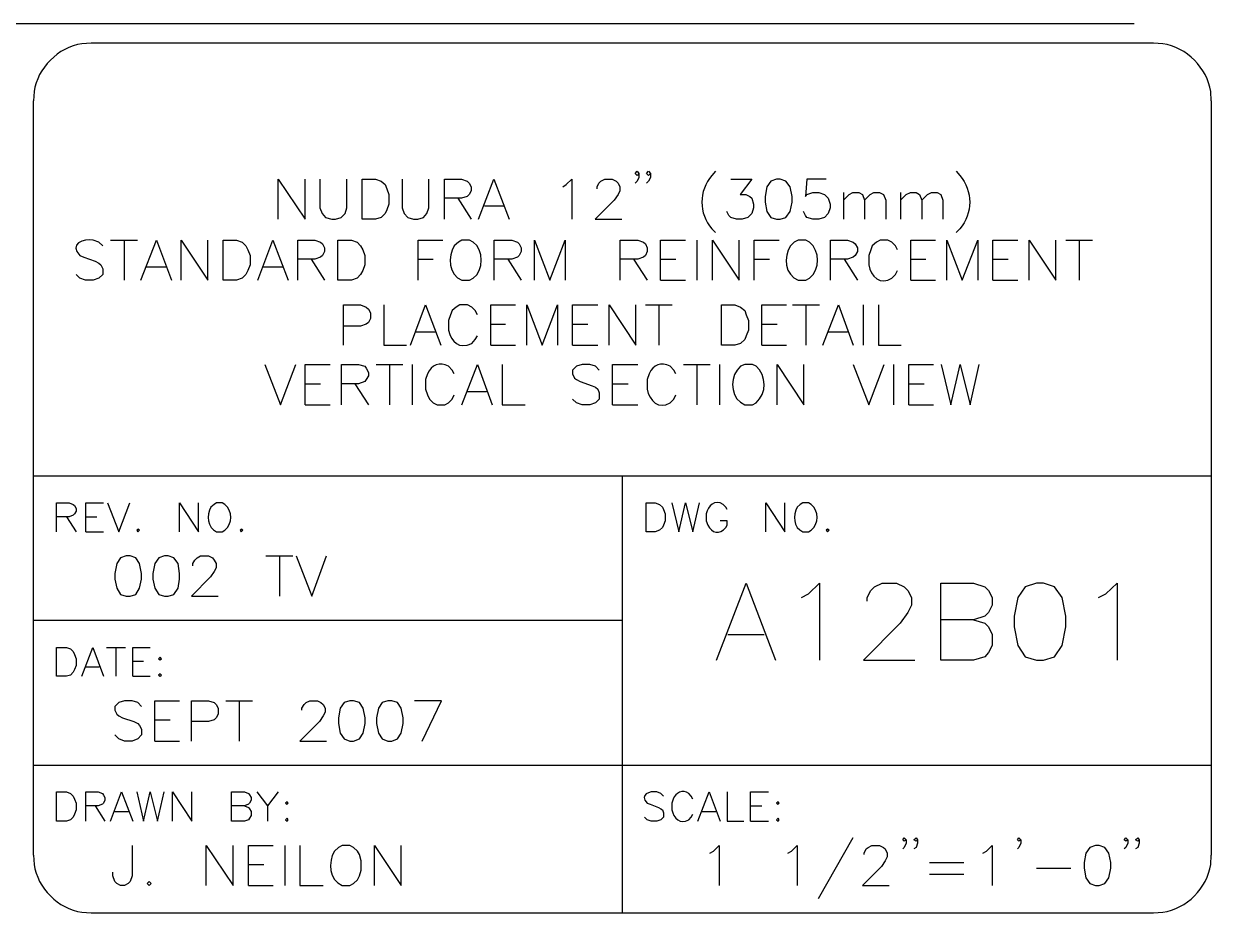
# Model space of a CAD drawing. Header units: millimetres. Extents: x 14 to 201, y 16 to 268.
# Drawn here: x 152.42 to 201.3, y 15.62 to 52.24 of the extents above; entities that cross this region are included whole.
import ezdxf

# ---------------------------------------------------------------- set-up
doc = ezdxf.new("R2010")
doc.units = ezdxf.units.MM
doc.layers.get('0').update_dxf_attribs({"linetype": 'CONTINUOUS'})

msp = doc.modelspace()

# ---------------------------------------------------------------- linework, layer by layer
at = {"color": 0}
for p, q in [((198.121, 52.2386), (17.0174, 52.2386)), ((155.195, 51.4354), (154.813, 51.4131)), ((155.195, 51.4558), (198.924, 51.4558)), ((199.306, 51.4131), (198.924, 51.4354)), ((152.845, 49.4453), (152.823, 49.0636)), ((201.296, 49.0636), (201.273, 49.4453)), ((152.823, 18.0123), (152.823, 49.0636)), ((201.296, 49.0636), (201.296, 18.0123)), ((177.588, 46.0802), (177.673, 46.1641)), ((177.673, 45.9948), (177.588, 46.0802)), ((177.673, 46.1641), (177.737, 46.0802)), ((177.737, 46.0802), (177.673, 45.9948)), ((177.737, 46.0802), (177.737, 45.9109)), ((178.054, 46.0802), (178.139, 46.1641)), ((178.139, 45.9948), (178.054, 46.0802)), ((178.139, 46.1641), (178.223, 46.0802)), ((178.223, 46.0802), (178.139, 45.9948)), ((178.223, 46.0802), (178.223, 45.9109)), ((180.891, 46.1641), (180.742, 45.9948)), ((190.796, 46.1641), (190.945, 45.9948)), ((162.899, 44.1964), (162.899, 45.8474)), ((162.899, 45.8474), (163.999, 44.1964)), ((163.999, 44.1964), (163.999, 45.8474)), ((164.614, 45.8474), (164.614, 44.6624)), ((165.713, 44.6624), (165.713, 45.8474)), ((166.348, 44.1964), (166.348, 45.8474)), ((166.348, 45.8474), (166.9, 45.8474)), ((166.9, 45.8474), (167.133, 45.762)), ((167.133, 45.762), (167.301, 45.6145)), ((167.301, 45.6145), (167.366, 45.4448)), ((167.999, 45.8474), (167.999, 44.6624)), ((169.1, 44.6624), (169.1, 45.8474)), ((169.736, 44.1964), (169.736, 45.8474)), ((169.736, 45.8474), (170.434, 45.8474)), ((170.434, 45.8474), (170.667, 45.762)), ((170.667, 45.762), (170.751, 45.6777)), ((170.751, 45.6777), (170.837, 45.5291)), ((170.837, 45.5291), (170.837, 45.3595)), ((171.133, 44.1964), (171.767, 45.8474)), ((171.767, 45.8474), (172.402, 44.1964)), ((174.604, 45.5291), (174.752, 45.6145)), ((174.752, 45.6145), (174.985, 45.8474)), ((174.985, 45.8474), (174.985, 44.1964)), ((176.022, 45.5291), (176.086, 45.6777)), ((176.022, 45.4448), (176.022, 45.5291)), ((176.086, 45.6777), (176.17, 45.762)), ((176.17, 45.762), (176.339, 45.8474)), ((176.339, 45.8474), (176.635, 45.8474)), ((176.635, 45.8474), (176.805, 45.762)), ((176.805, 45.762), (176.891, 45.6777)), ((176.891, 45.6777), (176.954, 45.5291)), ((176.954, 45.5291), (176.954, 45.3595)), ((177.673, 45.762), (177.588, 45.6777)), ((177.737, 45.9109), (177.673, 45.762)), ((178.139, 45.762), (178.054, 45.6777)), ((178.223, 45.9109), (178.139, 45.762)), ((181.525, 45.8474), (182.393, 45.8474)), ((182.393, 45.8474), (181.907, 45.212)), ((183.008, 45.5291), (182.943, 45.128)), ((183.176, 45.762), (183.008, 45.5291)), ((183.408, 45.8474), (183.176, 45.762)), ((183.557, 45.8474), (183.408, 45.8474)), ((183.79, 45.762), (183.557, 45.8474)), ((183.96, 45.5291), (183.79, 45.762)), ((184.044, 45.128), (183.96, 45.5291)), ((184.658, 45.8474), (184.595, 45.128)), ((185.441, 45.8474), (184.658, 45.8474)), ((167.366, 45.4448), (167.45, 45.212)), ((167.45, 45.212), (167.45, 44.8098)), ((170.434, 45.0631), (169.736, 45.0631)), ((170.285, 45.0631), (170.837, 44.1964)), ((170.667, 45.128), (170.434, 45.0631)), ((170.751, 45.212), (170.667, 45.128)), ((170.837, 45.3595), (170.751, 45.212)), ((176.721, 44.9792), (175.937, 44.1964)), ((176.891, 45.212), (176.721, 44.9792)), ((176.954, 45.3595), (176.891, 45.212)), ((181.907, 45.212), (182.14, 45.212)), ((182.14, 45.212), (182.309, 45.128)), ((182.309, 45.128), (182.393, 45.0631)), ((182.393, 45.0631), (182.456, 44.8098)), ((182.943, 45.128), (182.943, 44.8952)), ((184.044, 44.8952), (184.044, 45.128)), ((184.595, 45.128), (184.658, 45.212)), ((184.658, 45.212), (184.892, 45.296)), ((184.892, 45.296), (185.145, 45.296)), ((185.145, 45.296), (185.378, 45.212)), ((185.378, 45.212), (185.525, 45.0631)), ((185.525, 45.0631), (185.611, 44.8098)), ((186.16, 45.296), (186.16, 44.1964)), ((186.16, 44.9792), (186.393, 45.212)), ((186.393, 45.212), (186.542, 45.296)), ((186.542, 45.296), (186.796, 45.296)), ((186.796, 45.296), (186.945, 45.212)), ((186.945, 45.212), (187.029, 44.9792)), ((187.029, 44.9792), (187.262, 45.212)), ((187.029, 44.9792), (187.029, 44.1964)), ((187.262, 45.212), (187.409, 45.296)), ((187.409, 45.296), (187.642, 45.296)), ((187.642, 45.296), (187.811, 45.212)), ((187.811, 45.212), (187.897, 44.9792)), ((187.897, 44.9792), (187.897, 44.1964)), ((188.51, 45.296), (188.51, 44.1964)), ((188.51, 44.9792), (188.743, 45.212)), ((188.743, 45.212), (188.913, 45.296)), ((188.913, 45.296), (189.145, 45.296)), ((189.145, 45.296), (189.293, 45.212)), ((189.293, 45.212), (189.378, 44.9792)), ((189.378, 44.9792), (189.611, 45.212)), ((189.378, 44.9792), (189.378, 44.1964)), ((189.611, 45.212), (189.781, 45.296)), ((189.781, 45.296), (190.014, 45.296)), ((190.014, 45.296), (190.161, 45.212)), ((190.161, 45.212), (190.246, 44.9792)), ((190.246, 44.9792), (190.246, 44.1964)), ((164.614, 44.6624), (164.697, 44.4292)), ((165.65, 44.4292), (165.713, 44.6624)), ((167.366, 44.5766), (167.301, 44.4292)), ((167.45, 44.8098), (167.366, 44.5766)), ((167.999, 44.6624), (168.085, 44.4292)), ((169.017, 44.4292), (169.1, 44.6624)), ((171.387, 44.7463), (172.169, 44.7463)), ((181.441, 44.3438), (181.355, 44.5135)), ((182.456, 44.6624), (182.393, 44.4292)), ((182.456, 44.8098), (182.456, 44.6624)), ((182.943, 44.8952), (183.008, 44.5135)), ((183.008, 44.5135), (183.176, 44.2599)), ((183.79, 44.2599), (183.96, 44.5135)), ((183.96, 44.5135), (184.044, 44.8952)), ((184.595, 44.3438), (184.51, 44.5135)), ((185.611, 44.6624), (185.525, 44.4292)), ((185.611, 44.8098), (185.611, 44.6624)), ((164.697, 44.4292), (164.846, 44.2599)), ((164.846, 44.2599), (165.1, 44.1964)), ((165.1, 44.1964), (165.249, 44.1964)), ((165.249, 44.1964), (165.48, 44.2599)), ((165.48, 44.2599), (165.65, 44.4292)), ((166.9, 44.1964), (166.348, 44.1964)), ((167.133, 44.2599), (166.9, 44.1964)), ((167.301, 44.4292), (167.133, 44.2599)), ((168.085, 44.4292), (168.232, 44.2599)), ((168.232, 44.2599), (168.465, 44.1964)), ((168.465, 44.1964), (168.635, 44.1964)), ((168.635, 44.1964), (168.868, 44.2599)), ((168.868, 44.2599), (169.017, 44.4292)), ((175.937, 44.1964), (177.038, 44.1964)), ((181.525, 44.2599), (181.441, 44.3438)), ((181.758, 44.1964), (181.525, 44.2599)), ((181.991, 44.1964), (181.758, 44.1964)), ((182.223, 44.2599), (181.991, 44.1964)), ((182.393, 44.4292), (182.223, 44.2599)), ((183.176, 44.2599), (183.408, 44.1964)), ((183.408, 44.1964), (183.557, 44.1964)), ((183.557, 44.1964), (183.79, 44.2599)), ((184.658, 44.2599), (184.595, 44.3438)), ((184.892, 44.1964), (184.658, 44.2599)), ((185.145, 44.1964), (184.892, 44.1964)), ((185.378, 44.2599), (185.145, 44.1964)), ((185.525, 44.4292), (185.378, 44.2599)), ((180.742, 43.7942), (180.891, 43.6453)), ((190.945, 43.7942), (190.796, 43.6453)), ((155.512, 43.2428), (155.279, 43.3282)), ((155.681, 43.0953), (155.512, 43.2428)), ((155.998, 43.3282), (157.099, 43.3282)), ((156.549, 43.3282), (156.549, 41.6775)), ((157.246, 41.6775), (157.882, 43.3282)), ((157.882, 43.3282), (158.496, 41.6775)), ((158.899, 41.6775), (158.899, 43.3282)), ((158.899, 43.3282), (159.998, 41.6775)), ((159.998, 41.6775), (159.998, 43.3282)), ((160.634, 41.6775), (160.634, 43.3282)), ((160.634, 43.3282), (161.183, 43.3282)), ((161.183, 43.3282), (161.417, 43.2428)), ((161.417, 43.2428), (161.565, 43.0953)), ((161.565, 43.0953), (161.649, 42.926)), ((162.052, 41.6775), (162.667, 43.3282)), ((162.667, 43.3282), (163.3, 41.6775)), ((163.703, 41.6775), (163.703, 43.3282)), ((163.703, 43.3282), (164.401, 43.3282)), ((164.401, 43.3282), (164.634, 43.2428)), ((164.634, 43.2428), (164.72, 43.1793)), ((164.72, 43.1793), (164.804, 43.01)), ((164.804, 43.01), (164.804, 42.8625)), ((165.354, 41.6775), (165.354, 43.3282)), ((165.354, 43.3282), (165.905, 43.3282)), ((165.905, 43.3282), (166.138, 43.2428)), ((166.138, 43.2428), (166.285, 43.0953)), ((166.285, 43.0953), (166.371, 42.926)), ((168.655, 41.6775), (168.655, 43.3282)), ((168.655, 43.3282), (169.672, 43.3282)), ((170.308, 43.2428), (170.138, 43.0953)), ((170.455, 43.3282), (170.308, 43.2428)), ((170.772, 43.3282), (170.455, 43.3282)), ((170.921, 43.2428), (170.772, 43.3282)), ((171.789, 41.6775), (171.789, 43.3282)), ((171.789, 43.3282), (172.508, 43.3282)), ((172.508, 43.3282), (172.741, 43.2428)), ((172.741, 43.2428), (172.805, 43.1793)), ((172.805, 43.1793), (172.889, 43.01)), ((172.889, 43.01), (172.889, 42.8625)), ((173.44, 41.6775), (173.44, 43.3282)), ((173.44, 43.3282), (174.075, 41.6775)), ((174.075, 41.6775), (174.709, 43.3282)), ((174.709, 43.3282), (174.709, 41.6775)), ((176.975, 41.6775), (176.975, 43.3282)), ((176.975, 43.3282), (177.694, 43.3282)), ((177.694, 43.3282), (177.927, 43.2428)), ((177.927, 43.2428), (178.012, 43.1793)), ((178.012, 43.1793), (178.076, 43.01)), ((178.076, 43.01), (178.076, 42.8625)), ((178.625, 41.6775), (178.625, 43.3282)), ((178.625, 43.3282), (179.663, 43.3282)), ((180.129, 43.3282), (180.129, 41.6775)), ((180.763, 41.6775), (180.763, 43.3282)), ((180.763, 43.3282), (181.864, 41.6775)), ((181.864, 41.6775), (181.864, 43.3282)), ((182.479, 41.6775), (182.479, 43.3282)), ((182.479, 43.3282), (183.515, 43.3282)), ((184.129, 43.2428), (183.981, 43.0953)), ((184.299, 43.3282), (184.129, 43.2428)), ((184.616, 43.3282), (184.299, 43.3282)), ((184.763, 43.2428), (184.616, 43.3282)), ((185.631, 41.6775), (185.631, 43.3282)), ((185.631, 43.3282), (186.33, 43.3282)), ((186.33, 43.3282), (186.563, 43.2428)), ((186.563, 43.2428), (186.647, 43.1793)), ((186.647, 43.1793), (186.732, 43.01)), ((186.732, 43.01), (186.732, 42.8625)), ((187.346, 43.0953), (187.282, 42.926)), ((187.515, 43.2428), (187.346, 43.0953)), ((187.664, 43.3282), (187.515, 43.2428)), ((187.981, 43.3282), (187.664, 43.3282)), ((188.151, 43.2428), (187.981, 43.3282)), ((188.299, 43.0953), (188.151, 43.2428)), ((188.383, 42.926), (188.299, 43.0953)), ((188.933, 41.6775), (188.933, 43.3282)), ((188.933, 43.3282), (189.95, 43.3282)), ((190.416, 41.6775), (190.416, 43.3282)), ((190.416, 43.3282), (191.05, 41.6775)), ((191.05, 41.6775), (191.685, 43.3282)), ((191.685, 43.3282), (191.685, 41.6775)), ((192.3, 41.6775), (192.3, 43.3282)), ((192.3, 43.3282), (193.336, 43.3282)), ((193.802, 41.6775), (193.802, 43.3282)), ((193.802, 43.3282), (194.903, 41.6775)), ((194.903, 41.6775), (194.903, 43.3282)), ((195.305, 43.3282), (196.405, 43.3282)), ((195.855, 43.3282), (195.855, 41.6775)), ((154.729, 42.6932), (154.898, 42.6297)), ((154.898, 42.6297), (155.363, 42.46)), ((161.649, 42.926), (161.735, 42.6932)), ((161.735, 42.6932), (161.735, 42.3125)), ((164.401, 42.5457), (163.703, 42.5457)), ((164.254, 42.5457), (164.804, 41.6775)), ((164.634, 42.6297), (164.401, 42.5457)), ((164.72, 42.6932), (164.634, 42.6297)), ((164.804, 42.8625), (164.72, 42.6932)), ((166.371, 42.926), (166.455, 42.6932)), ((166.455, 42.6932), (166.455, 42.3125)), ((168.655, 42.5457), (169.27, 42.5457)), ((172.508, 42.5457), (171.789, 42.5457)), ((172.339, 42.5457), (172.889, 41.6775)), ((172.741, 42.6297), (172.508, 42.5457)), ((172.805, 42.6932), (172.741, 42.6297)), ((172.889, 42.8625), (172.805, 42.6932)), ((177.694, 42.5457), (176.975, 42.5457)), ((177.524, 42.5457), (178.076, 41.6775)), ((177.927, 42.6297), (177.694, 42.5457)), ((178.012, 42.6932), (177.927, 42.6297)), ((178.076, 42.8625), (178.012, 42.6932)), ((178.625, 42.5457), (179.261, 42.5457)), ((182.479, 42.5457), (183.112, 42.5457)), ((186.33, 42.5457), (185.631, 42.5457)), ((186.183, 42.5457), (186.732, 41.6775)), ((186.563, 42.6297), (186.33, 42.5457)), ((186.647, 42.6932), (186.563, 42.6297)), ((186.732, 42.8625), (186.647, 42.6932)), ((187.282, 42.926), (187.198, 42.6932)), ((187.198, 42.6932), (187.198, 42.3125)), ((188.933, 42.5457), (189.548, 42.5457)), ((192.3, 42.5457), (192.933, 42.5457)), ((155.363, 42.46), (155.512, 42.376)), ((155.512, 42.376), (155.596, 42.3125)), ((155.596, 42.3125), (155.681, 42.1432)), ((155.681, 42.1432), (155.681, 41.9104)), ((157.479, 42.2271), (158.264, 42.2271)), ((161.649, 42.0797), (161.565, 41.9104)), ((161.735, 42.3125), (161.649, 42.0797)), ((162.285, 42.2271), (163.067, 42.2271)), ((166.371, 42.0797), (166.285, 41.9104)), ((166.455, 42.3125), (166.371, 42.0797)), ((188.299, 41.9104), (188.383, 42.0797)), ((154.729, 41.7615), (154.58, 41.9104)), ((154.962, 41.6775), (154.729, 41.7615)), ((155.279, 41.6775), (154.962, 41.6775)), ((155.512, 41.7615), (155.279, 41.6775)), ((155.681, 41.9104), (155.512, 41.7615)), ((161.183, 41.6775), (160.634, 41.6775)), ((161.417, 41.7615), (161.183, 41.6775)), ((161.565, 41.9104), (161.417, 41.7615)), ((165.905, 41.6775), (165.354, 41.6775)), ((166.138, 41.7615), (165.905, 41.6775)), ((166.285, 41.9104), (166.138, 41.7615)), ((170.455, 41.6775), (170.772, 41.6775)), ((170.772, 41.6775), (170.921, 41.7615)), ((178.625, 41.6775), (179.663, 41.6775)), ((184.299, 41.6775), (184.616, 41.6775)), ((184.616, 41.6775), (184.763, 41.7615)), ((188.151, 41.7615), (188.299, 41.9104)), ((188.933, 41.6775), (189.95, 41.6775)), ((192.3, 41.6775), (193.336, 41.6775)), ((165.586, 39.0095), (165.586, 40.6619)), ((165.586, 40.6619), (166.285, 40.6619)), ((166.285, 40.6619), (166.518, 40.5765)), ((166.518, 40.5765), (166.604, 40.4922)), ((167.237, 40.6619), (167.237, 39.0095)), ((168.338, 39.0095), (168.953, 40.6619)), ((168.953, 40.6619), (169.587, 39.0095)), ((170.222, 40.5765), (170.053, 40.429)), ((170.371, 40.6619), (170.222, 40.5765)), ((170.688, 40.6619), (170.371, 40.6619)), ((170.857, 40.5765), (170.688, 40.6619)), ((171.005, 40.429), (170.857, 40.5765)), ((171.64, 39.0095), (171.64, 40.6619)), ((171.64, 40.6619), (172.657, 40.6619)), ((173.121, 39.0095), (173.121, 40.6619)), ((173.121, 40.6619), (173.757, 39.0095)), ((173.757, 39.0095), (174.392, 40.6619)), ((174.392, 40.6619), (174.392, 39.0095)), ((175.007, 39.0095), (175.007, 40.6619)), ((175.007, 40.6619), (176.043, 40.6619)), ((176.509, 39.0095), (176.509, 40.6619)), ((176.509, 40.6619), (177.61, 39.0095)), ((177.61, 39.0095), (177.61, 40.6619)), ((178.012, 40.6619), (179.112, 40.6619)), ((178.562, 40.6619), (178.562, 39.0095)), ((181.144, 39.0095), (181.144, 40.6619)), ((181.144, 40.6619), (181.694, 40.6619)), ((181.694, 40.6619), (181.927, 40.5765)), ((181.927, 40.5765), (182.097, 40.429)), ((182.795, 39.0095), (182.795, 40.6619)), ((182.795, 40.6619), (183.811, 40.6619)), ((184.066, 40.6619), (185.166, 40.6619)), ((184.616, 40.6619), (184.616, 39.0095)), ((185.315, 39.0095), (185.95, 40.6619)), ((185.95, 40.6619), (186.563, 39.0095)), ((186.965, 40.6619), (186.965, 39.0095)), ((187.601, 40.6619), (187.601, 39.0095)), ((166.604, 40.4922), (166.688, 40.3433)), ((166.688, 40.1105), (166.604, 39.9411)), ((166.688, 40.3433), (166.688, 40.1105)), ((169.989, 40.2594), (169.905, 40.0265)), ((170.053, 40.429), (169.989, 40.2594)), ((171.09, 40.2594), (171.005, 40.429)), ((182.097, 40.429), (182.16, 40.2594)), ((182.16, 40.2594), (182.246, 40.0265)), ((166.285, 39.7937), (165.586, 39.7937)), ((166.518, 39.8776), (166.285, 39.7937)), ((166.604, 39.9411), (166.518, 39.8776)), ((169.905, 40.0265), (169.905, 39.624)), ((171.64, 39.8776), (172.255, 39.8776)), ((175.007, 39.8776), (175.641, 39.8776)), ((182.246, 39.624), (182.16, 39.3912)), ((182.246, 40.0265), (182.246, 39.624)), ((182.795, 39.8776), (183.431, 39.8776)), ((168.571, 39.5609), (169.354, 39.5609)), ((170.857, 39.0744), (171.005, 39.2423)), ((171.005, 39.2423), (171.09, 39.3912)), ((182.097, 39.2423), (181.927, 39.0744)), ((182.16, 39.3912), (182.097, 39.2423)), ((185.547, 39.5609), (186.33, 39.5609)), ((167.237, 39.0095), (168.169, 39.0095)), ((171.64, 39.0095), (172.657, 39.0095)), ((175.007, 39.0095), (176.043, 39.0095)), ((181.694, 39.0095), (181.144, 39.0095)), ((181.927, 39.0744), (181.694, 39.0095)), ((182.795, 39.0095), (183.811, 39.0095)), ((187.601, 39.0095), (188.532, 39.0095)), ((162.348, 38.2062), (162.983, 36.5552)), ((162.983, 36.5552), (163.619, 38.2062)), ((163.999, 36.5552), (163.999, 38.2062)), ((163.999, 38.2062), (165.037, 38.2062)), ((165.503, 36.5552), (165.503, 38.2062)), ((165.503, 38.2062), (166.201, 38.2062)), ((166.201, 38.2062), (166.455, 38.1427)), ((166.455, 38.1427), (166.518, 38.0573)), ((166.92, 38.2062), (168.021, 38.2062)), ((167.47, 38.2062), (167.47, 36.5552)), ((168.402, 38.2062), (168.402, 36.5552)), ((170.053, 37.9734), (169.905, 38.1427)), ((170.455, 36.5552), (171.09, 38.2062)), ((171.09, 38.2062), (171.704, 36.5552)), ((172.106, 38.2062), (172.106, 36.5552)), ((175.175, 38.1427), (175.005, 37.9734)), ((175.408, 38.2062), (175.175, 38.1427)), ((175.726, 38.2062), (175.408, 38.2062)), ((175.959, 38.1427), (175.726, 38.2062)), ((176.106, 37.9734), (175.959, 38.1427)), ((176.658, 36.5552), (176.658, 38.2062)), ((176.658, 38.2062), (177.694, 38.2062)), ((179.175, 37.9734), (179.028, 38.1427)), ((179.578, 38.2062), (180.679, 38.2062)), ((180.129, 38.2062), (180.129, 36.5552)), ((181.059, 38.2062), (181.059, 36.5552)), ((181.927, 38.1427), (181.78, 37.9734)), ((182.097, 38.2062), (181.927, 38.1427)), ((182.414, 38.2062), (182.097, 38.2062)), ((182.563, 38.1427), (182.414, 38.2062)), ((183.431, 36.5552), (183.431, 38.2062)), ((183.431, 38.2062), (184.53, 36.5552)), ((184.53, 36.5552), (184.53, 38.2062)), ((186.563, 38.2062), (187.198, 36.5552)), ((187.198, 36.5552), (187.833, 38.2062)), ((188.214, 38.2062), (188.214, 36.5552)), ((188.849, 36.5552), (188.849, 38.2062)), ((188.849, 38.2062), (189.865, 38.2062)), ((190.183, 38.2062), (190.584, 36.5552)), ((190.584, 36.5552), (190.966, 38.2062)), ((190.966, 38.2062), (191.368, 36.5552)), ((191.368, 36.5552), (191.748, 38.2062)), ((166.518, 38.0573), (166.604, 37.8876)), ((166.604, 37.7402), (166.518, 37.5916)), ((166.604, 37.8876), (166.604, 37.7402)), ((169.037, 37.8245), (168.953, 37.5916)), ((170.138, 37.8245), (170.053, 37.9734)), ((175.005, 37.9734), (175.005, 37.8245)), ((175.005, 37.8245), (175.091, 37.6548)), ((175.091, 37.6548), (175.175, 37.5916)), ((178.16, 37.8245), (178.076, 37.5916)), ((179.261, 37.8245), (179.175, 37.9734)), ((163.999, 37.422), (164.634, 37.422)), ((166.201, 37.422), (165.503, 37.422)), ((166.052, 37.422), (166.604, 36.5552)), ((166.455, 37.5073), (166.201, 37.422)), ((166.518, 37.5916), (166.455, 37.5073)), ((168.953, 37.5916), (168.953, 37.1891)), ((168.953, 37.1891), (169.037, 36.9577)), ((175.175, 37.5916), (175.324, 37.5073)), ((175.324, 37.5073), (175.81, 37.338)), ((175.81, 37.338), (175.959, 37.2745)), ((175.959, 37.2745), (176.043, 37.1905)), ((176.043, 37.1905), (176.106, 37.0417)), ((176.658, 37.422), (177.292, 37.422)), ((178.076, 37.5916), (178.076, 37.1891)), ((188.849, 37.422), (189.484, 37.422)), ((169.037, 36.9577), (169.121, 36.788)), ((169.121, 36.788), (169.27, 36.6391)), ((169.905, 36.6391), (170.053, 36.788)), ((170.053, 36.788), (170.138, 36.9577)), ((170.688, 37.1052), (171.471, 37.1052)), ((175.175, 36.6391), (175.005, 36.788)), ((176.106, 36.788), (175.959, 36.6391)), ((176.106, 37.0417), (176.106, 36.788)), ((179.028, 36.6391), (179.175, 36.788)), ((179.175, 36.788), (179.261, 36.9577)), ((163.999, 36.5552), (165.037, 36.5552)), ((169.27, 36.6391), (169.44, 36.5552)), ((169.44, 36.5552), (169.756, 36.5552)), ((169.756, 36.5552), (169.905, 36.6391)), ((172.106, 36.5552), (173.058, 36.5552)), ((175.408, 36.5552), (175.175, 36.6391)), ((175.726, 36.5552), (175.408, 36.5552)), ((175.959, 36.6391), (175.726, 36.5552)), ((176.658, 36.5552), (177.694, 36.5552)), ((182.097, 36.5552), (182.414, 36.5552)), ((182.414, 36.5552), (182.563, 36.6391)), ((188.849, 36.5552), (189.865, 36.5552)), ((152.823, 33.6338), (201.296, 33.6338)), ((177.058, 21.7165), (177.058, 33.6338)), ((153.775, 31.3269), (153.775, 32.5121)), ((153.775, 32.5121), (154.284, 32.5121)), ((154.284, 32.5121), (154.453, 32.4487)), ((154.453, 32.4487), (154.517, 32.406)), ((154.517, 32.406), (154.58, 32.2792)), ((154.58, 32.2792), (154.58, 32.1731)), ((154.982, 31.3269), (154.982, 32.5121)), ((154.982, 32.5121), (155.702, 32.5121)), ((155.871, 32.5121), (156.337, 31.3269)), ((156.337, 31.3269), (156.782, 32.5121)), ((158.834, 31.3269), (158.834, 32.5121)), ((158.834, 32.5121), (159.618, 31.3269)), ((159.618, 31.3269), (159.618, 32.5121)), ((160.254, 32.4487), (160.125, 32.3426)), ((160.358, 32.5121), (160.254, 32.4487)), ((160.591, 32.5121), (160.358, 32.5121)), ((160.697, 32.4487), (160.591, 32.5121)), ((178.033, 31.3269), (178.033, 32.5121)), ((178.033, 32.5121), (178.413, 32.5121)), ((178.413, 32.5121), (178.583, 32.4487)), ((178.583, 32.4487), (178.709, 32.3426)), ((178.709, 32.3426), (178.752, 32.2364)), ((179.091, 32.5121), (179.388, 31.3269)), ((179.388, 31.3269), (179.663, 32.5121)), ((179.663, 32.5121), (179.959, 31.3269)), ((179.959, 31.3269), (180.233, 32.5121)), ((181.314, 32.3426), (181.208, 32.4487)), ((181.378, 32.2364), (181.314, 32.3426)), ((182.965, 31.3269), (182.965, 32.5121)), ((182.965, 32.5121), (183.747, 31.3269)), ((183.747, 31.3269), (183.747, 32.5121)), ((184.383, 32.4487), (184.256, 32.3426)), ((184.489, 32.5121), (184.383, 32.4487)), ((184.722, 32.5121), (184.489, 32.5121)), ((184.828, 32.4487), (184.722, 32.5121)), ((154.284, 31.9402), (153.775, 31.9402)), ((154.178, 31.9402), (154.58, 31.3269)), ((154.453, 32.0036), (154.284, 31.9402)), ((154.517, 32.0669), (154.453, 32.0036)), ((154.58, 32.1731), (154.517, 32.0669)), ((154.982, 31.9402), (155.426, 31.9402)), ((178.752, 32.2364), (178.816, 32.0669)), ((178.816, 31.7707), (178.752, 31.6012)), ((178.816, 32.0669), (178.816, 31.7707)), ((180.509, 32.0669), (180.509, 31.7707)), ((180.509, 31.7707), (180.572, 31.6012)), ((181.378, 31.7707), (181.081, 31.7707)), ((181.378, 31.6012), (181.378, 31.7707)), ((154.982, 31.3269), (155.702, 31.3269)), ((157.12, 31.4331), (157.079, 31.3903)), ((157.079, 31.3903), (157.12, 31.3269)), ((157.183, 31.3903), (157.12, 31.4331)), ((157.12, 31.3269), (157.183, 31.3903)), ((160.358, 31.3269), (160.591, 31.3269)), ((160.591, 31.3269), (160.697, 31.3903)), ((161.375, 31.4331), (161.332, 31.3903)), ((161.332, 31.3903), (161.375, 31.3269)), ((161.439, 31.3903), (161.375, 31.4331)), ((161.375, 31.3269), (161.439, 31.3903)), ((178.413, 31.3269), (178.033, 31.3269)), ((178.583, 31.3903), (178.413, 31.3269)), ((178.709, 31.4965), (178.583, 31.3903)), ((178.752, 31.6012), (178.709, 31.4965)), ((181.314, 31.4965), (181.378, 31.6012)), ((184.489, 31.3269), (184.722, 31.3269)), ((184.722, 31.3269), (184.828, 31.3903)), ((185.505, 31.4331), (185.441, 31.3903)), ((185.441, 31.3903), (185.505, 31.3269)), ((185.568, 31.3903), (185.505, 31.4331)), ((185.505, 31.3269), (185.568, 31.3903)), ((156.633, 30.332), (156.4, 30.2466)), ((156.803, 30.332), (156.633, 30.332)), ((157.036, 30.2466), (156.803, 30.332)), ((158.221, 30.332), (157.988, 30.2466)), ((158.37, 30.332), (158.221, 30.332)), ((158.603, 30.2466), (158.37, 30.332)), ((159.555, 30.2466), (159.702, 30.332)), ((159.702, 30.332), (160.021, 30.332)), ((160.021, 30.332), (160.19, 30.2466)), ((162.391, 30.332), (163.492, 30.332)), ((162.941, 30.332), (162.941, 28.6811)), ((163.639, 30.332), (164.275, 28.6811)), ((164.275, 28.6811), (164.888, 30.332)), ((156.253, 30.0137), (156.168, 29.6127)), ((156.4, 30.2466), (156.253, 30.0137)), ((157.183, 30.0137), (157.036, 30.2466)), ((157.269, 29.6127), (157.183, 30.0137)), ((157.818, 30.0137), (157.734, 29.6127)), ((157.988, 30.2466), (157.818, 30.0137)), ((158.771, 30.0137), (158.603, 30.2466)), ((158.834, 29.6127), (158.771, 30.0137)), ((159.385, 30.0137), (159.469, 30.1625)), ((159.385, 29.9296), (159.385, 30.0137)), ((159.469, 30.1625), (159.555, 30.2466)), ((160.19, 30.2466), (160.254, 30.1625)), ((160.254, 30.1625), (160.338, 30.0137)), ((160.338, 29.8456), (160.254, 29.6967)), ((160.338, 30.0137), (160.338, 29.8456)), ((156.168, 29.6127), (156.168, 29.3798)), ((156.168, 29.3798), (156.253, 28.9981)), ((157.183, 28.9981), (157.269, 29.3798)), ((157.269, 29.3798), (157.269, 29.6127)), ((157.734, 29.6127), (157.734, 29.3798)), ((157.734, 29.3798), (157.818, 28.9981)), ((158.771, 28.9981), (158.834, 29.3798)), ((158.834, 29.3798), (158.834, 29.6127)), ((160.105, 29.4638), (159.322, 28.6811)), ((160.254, 29.6967), (160.105, 29.4638)), ((156.253, 28.9981), (156.4, 28.7445)), ((157.036, 28.7445), (157.183, 28.9981)), ((157.818, 28.9981), (157.988, 28.7445)), ((158.603, 28.7445), (158.771, 28.9981)), ((180.932, 26.0353), (182.16, 29.2103)), ((182.16, 29.2103), (183.367, 26.0353)), ((184.722, 28.7652), (185.166, 29.2103)), ((185.166, 29.2103), (185.166, 26.0353)), ((187.135, 28.6177), (187.282, 28.914)), ((187.282, 28.914), (187.431, 29.0614)), ((187.431, 29.0614), (187.748, 29.2103)), ((187.748, 29.2103), (188.341, 29.2103)), ((188.341, 29.2103), (188.659, 29.0614)), ((188.659, 29.0614), (188.806, 28.914)), ((188.806, 28.914), (188.955, 28.6177)), ((190.161, 26.0353), (190.161, 29.2103)), ((190.161, 29.2103), (191.516, 29.2103)), ((191.516, 29.2103), (191.981, 29.0614)), ((191.981, 29.0614), (192.13, 28.914)), ((192.13, 28.914), (192.278, 28.6177)), ((193.632, 29.0614), (193.336, 28.6177)), ((194.098, 29.2103), (193.632, 29.0614)), ((194.394, 29.2103), (194.098, 29.2103)), ((194.84, 29.0614), (194.394, 29.2103)), ((195.156, 28.6177), (194.84, 29.0614)), ((196.956, 28.7652), (197.422, 29.2103)), ((197.422, 29.2103), (197.422, 26.0353)), ((156.4, 28.7445), (156.633, 28.6811)), ((156.633, 28.6811), (156.803, 28.6811)), ((156.803, 28.6811), (157.036, 28.7445)), ((157.988, 28.7445), (158.221, 28.6811)), ((158.221, 28.6811), (158.37, 28.6811)), ((158.37, 28.6811), (158.603, 28.7445)), ((159.322, 28.6811), (160.421, 28.6811)), ((184.426, 28.6177), (184.722, 28.7652)), ((187.135, 28.4689), (187.135, 28.6177)), ((188.955, 28.6177), (188.955, 28.2994)), ((192.278, 28.6177), (192.278, 28.2994)), ((193.336, 28.6177), (193.189, 27.8557)), ((195.305, 27.8557), (195.156, 28.6177)), ((196.66, 28.6177), (196.956, 28.7652)), ((188.806, 28.0031), (188.49, 27.5594)), ((188.955, 28.2994), (188.806, 28.0031)), ((192.13, 28.0031), (191.981, 27.8557)), ((192.278, 28.2994), (192.13, 28.0031)), ((152.823, 27.6862), (177.058, 27.6862)), ((188.49, 27.5594), (186.986, 26.0353)), ((191.516, 27.7068), (190.161, 27.7068)), ((191.981, 27.8557), (191.516, 27.7068)), ((191.516, 27.7068), (191.981, 27.5594)), ((191.981, 27.5594), (192.13, 27.4106)), ((192.13, 27.4106), (192.278, 27.0936)), ((193.189, 27.8557), (193.189, 27.4106)), ((193.189, 27.4106), (193.336, 26.6485)), ((195.156, 26.6485), (195.305, 27.4106)), ((195.305, 27.4106), (195.305, 27.8557)), ((181.398, 27.0936), (182.902, 27.0936)), ((192.278, 27.0936), (192.278, 26.6485)), ((153.775, 25.3793), (153.775, 26.5644)), ((153.775, 26.5644), (154.178, 26.5644)), ((154.178, 26.5644), (154.347, 26.5011)), ((154.347, 26.5011), (154.453, 26.3949)), ((154.453, 26.3949), (154.517, 26.2682)), ((154.813, 25.3793), (155.258, 26.5644)), ((155.258, 26.5644), (155.702, 25.3793)), ((155.829, 26.5644), (156.613, 26.5644)), ((156.21, 26.5644), (156.21, 25.3793)), ((156.909, 25.3793), (156.909, 26.5644)), ((156.909, 26.5644), (157.628, 26.5644)), ((192.278, 26.6485), (192.13, 26.3522)), ((193.336, 26.6485), (193.632, 26.1827)), ((194.84, 26.1827), (195.156, 26.6485)), ((154.517, 26.2682), (154.58, 26.0987)), ((154.58, 26.0987), (154.58, 25.8231)), ((156.909, 25.9926), (157.353, 25.9926)), ((158.031, 26.1621), (157.967, 26.0987)), ((157.967, 26.0987), (158.031, 26.056)), ((158.094, 26.0987), (158.031, 26.1621)), ((158.031, 26.056), (158.094, 26.0987)), ((186.986, 26.0353), (189.103, 26.0353)), ((191.516, 26.0353), (190.161, 26.0353)), ((191.981, 26.1827), (191.516, 26.0353)), ((192.13, 26.3522), (191.981, 26.1827)), ((193.632, 26.1827), (194.098, 26.0353)), ((194.098, 26.0353), (194.394, 26.0353)), ((194.394, 26.0353), (194.84, 26.1827)), ((154.347, 25.4207), (154.178, 25.3793)), ((154.453, 25.5488), (154.347, 25.4207)), ((154.517, 25.6536), (154.453, 25.5488)), ((154.58, 25.8231), (154.517, 25.6536)), ((154.982, 25.7597), (155.532, 25.7597)), ((158.031, 25.4841), (157.967, 25.4207)), ((157.967, 25.4207), (158.031, 25.3793)), ((158.094, 25.4207), (158.031, 25.4841)), ((158.031, 25.3793), (158.094, 25.4207)), ((154.178, 25.3793), (153.775, 25.3793)), ((156.909, 25.3793), (157.628, 25.3793)), ((156.337, 24.2989), (156.168, 24.1294)), ((156.168, 24.1294), (156.168, 23.982)), ((156.168, 23.982), (156.253, 23.8125)), ((156.57, 24.3623), (156.337, 24.2989)), ((156.887, 24.3623), (156.57, 24.3623)), ((157.12, 24.2989), (156.887, 24.3623)), ((157.269, 24.1294), (157.12, 24.2989)), ((157.818, 22.7114), (157.818, 24.3623)), ((157.818, 24.3623), (158.834, 24.3623)), ((159.322, 22.7114), (159.322, 24.3623)), ((159.322, 24.3623), (160.021, 24.3623)), ((160.021, 24.3623), (160.254, 24.2989)), ((160.254, 24.2989), (160.338, 24.2149)), ((160.338, 24.2149), (160.421, 24.0661)), ((160.421, 24.0661), (160.421, 23.8125)), ((160.74, 24.3623), (161.841, 24.3623)), ((161.29, 24.3623), (161.29, 22.7114)), ((163.872, 24.0661), (163.958, 24.2149)), ((163.872, 23.982), (163.872, 24.0661)), ((163.958, 24.2149), (164.042, 24.2989)), ((164.042, 24.2989), (164.191, 24.3623)), ((164.191, 24.3623), (164.507, 24.3623)), ((164.507, 24.3623), (164.655, 24.2989)), ((164.655, 24.2989), (164.74, 24.2149)), ((164.74, 24.2149), (164.824, 24.0661)), ((164.824, 24.0661), (164.824, 23.8966)), ((165.439, 24.0661), (165.376, 23.6637)), ((165.608, 24.2989), (165.439, 24.0661)), ((165.842, 24.3623), (165.608, 24.2989)), ((165.989, 24.3623), (165.842, 24.3623)), ((166.242, 24.2989), (165.989, 24.3623)), ((166.391, 24.0661), (166.242, 24.2989)), ((166.475, 23.6637), (166.391, 24.0661)), ((167.027, 24.0661), (166.941, 23.6637)), ((167.174, 24.2989), (167.027, 24.0661)), ((167.407, 24.3623), (167.174, 24.2989)), ((167.576, 24.3623), (167.407, 24.3623)), ((167.809, 24.2989), (167.576, 24.3623)), ((167.958, 24.0661), (167.809, 24.2989)), ((168.042, 23.6637), (167.958, 24.0661)), ((169.609, 24.3623), (168.508, 24.3623)), ((168.825, 22.7114), (169.609, 24.3623)), ((156.253, 23.8125), (156.337, 23.7491)), ((156.337, 23.7491), (156.486, 23.6637)), ((156.486, 23.6637), (156.95, 23.5162)), ((156.95, 23.5162), (157.12, 23.4322)), ((157.818, 23.5796), (158.454, 23.5796)), ((160.021, 23.5162), (159.322, 23.5162)), ((160.254, 23.5796), (160.021, 23.5162)), ((160.338, 23.6637), (160.254, 23.5796)), ((160.421, 23.8125), (160.338, 23.6637)), ((164.592, 23.5162), (163.788, 22.7114)), ((164.74, 23.7491), (164.592, 23.5162)), ((164.824, 23.8966), (164.74, 23.7491)), ((165.376, 23.6637), (165.376, 23.4322)), ((166.475, 23.4322), (166.475, 23.6637)), ((166.941, 23.6637), (166.941, 23.4322)), ((168.042, 23.4322), (168.042, 23.6637)), ((157.12, 23.4322), (157.183, 23.3467)), ((157.183, 23.3467), (157.269, 23.1993)), ((157.269, 23.1993), (157.269, 22.9664)), ((165.376, 23.4322), (165.439, 23.0298)), ((165.439, 23.0298), (165.608, 22.7969)), ((166.242, 22.7969), (166.391, 23.0298)), ((166.391, 23.0298), (166.475, 23.4322)), ((166.941, 23.4322), (167.027, 23.0298)), ((167.027, 23.0298), (167.174, 22.7969)), ((167.809, 22.7969), (167.958, 23.0298)), ((167.958, 23.0298), (168.042, 23.4322)), ((156.337, 22.7969), (156.168, 22.9664)), ((156.57, 22.7114), (156.337, 22.7969)), ((156.887, 22.7114), (156.57, 22.7114)), ((157.12, 22.7969), (156.887, 22.7114)), ((157.269, 22.9664), (157.12, 22.7969)), ((157.818, 22.7114), (158.834, 22.7114)), ((163.788, 22.7114), (164.888, 22.7114)), ((165.608, 22.7969), (165.842, 22.7114)), ((165.842, 22.7114), (165.989, 22.7114)), ((165.989, 22.7114), (166.242, 22.7969)), ((167.174, 22.7969), (167.407, 22.7114)), ((167.407, 22.7114), (167.576, 22.7114)), ((167.576, 22.7114), (167.809, 22.7969)), ((152.823, 21.7165), (201.296, 21.7165)), ((177.058, 15.6215), (177.058, 21.7165)), ((153.775, 19.4097), (153.775, 20.6168)), ((153.775, 20.6168), (154.178, 20.6168)), ((154.178, 20.6168), (154.347, 20.5534)), ((154.347, 20.5534), (154.453, 20.4473)), ((154.982, 19.4097), (154.982, 20.6168)), ((154.982, 20.6168), (155.491, 20.6168)), ((155.491, 20.6168), (155.659, 20.5534)), ((155.659, 20.5534), (155.702, 20.4887)), ((155.998, 19.4097), (156.443, 20.6168)), ((156.443, 20.6168), (156.909, 19.4097)), ((157.079, 20.6168), (157.353, 19.4097)), ((157.353, 19.4097), (157.628, 20.6168)), ((157.628, 20.6168), (157.925, 19.4097)), ((157.925, 19.4097), (158.2, 20.6168)), ((158.538, 19.4097), (158.538, 20.6168)), ((158.538, 20.6168), (159.343, 19.4097)), ((159.343, 19.4097), (159.343, 20.6168)), ((160.973, 19.4097), (160.973, 20.6168)), ((160.973, 20.6168), (161.502, 20.6168)), ((161.502, 20.6168), (161.671, 20.5534)), ((161.671, 20.5534), (161.713, 20.49)), ((162.009, 20.6168), (162.454, 20.0449)), ((162.899, 20.6168), (162.454, 20.0449)), ((178.646, 20.5534), (178.478, 20.6168)), ((178.752, 20.4473), (178.646, 20.5534)), ((179.896, 20.4473), (179.79, 20.5534)), ((180.17, 19.4097), (180.636, 20.6168)), ((180.636, 20.6168), (181.081, 19.4097)), ((181.378, 20.6168), (181.378, 19.4097)), ((182.33, 19.4097), (182.33, 20.6168)), ((182.33, 20.6168), (183.071, 20.6168)), ((154.453, 20.4473), (154.517, 20.3206)), ((154.517, 20.3206), (154.58, 20.1511)), ((154.58, 20.1511), (154.58, 19.8754)), ((155.491, 20.0449), (154.982, 20.0449)), ((155.363, 20.0449), (155.765, 19.4097)), ((155.659, 20.1083), (155.491, 20.0449)), ((155.702, 20.1511), (155.659, 20.1083)), ((155.702, 20.4887), (155.765, 20.384)), ((155.765, 20.2778), (155.702, 20.1511)), ((155.765, 20.384), (155.765, 20.2778)), ((161.502, 20.0449), (160.973, 20.0449)), ((161.671, 20.1083), (161.502, 20.0449)), ((161.502, 20.0449), (161.671, 19.9815)), ((161.713, 20.1511), (161.671, 20.1083)), ((161.713, 20.49), (161.776, 20.384)), ((161.776, 20.2778), (161.713, 20.1511)), ((161.776, 20.384), (161.776, 20.2778)), ((162.454, 20.0449), (162.454, 19.4097)), ((163.259, 20.2144), (163.196, 20.1511)), ((163.196, 20.1511), (163.259, 20.1083)), ((163.3, 20.1511), (163.259, 20.2144)), ((163.259, 20.1083), (163.3, 20.1511)), ((178.076, 20.1511), (178.203, 20.1083)), ((178.203, 20.1083), (178.542, 19.9815)), ((179.155, 20.3206), (179.091, 20.1511)), ((179.091, 20.1511), (179.091, 19.8754)), ((179.959, 20.3206), (179.896, 20.4473)), ((182.33, 20.0449), (182.795, 20.0449)), ((183.472, 20.2144), (183.408, 20.1511)), ((183.408, 20.1511), (183.472, 20.1083)), ((183.515, 20.1511), (183.472, 20.2144)), ((183.472, 20.1083), (183.515, 20.1511)), ((154.453, 19.5792), (154.347, 19.4731)), ((154.517, 19.706), (154.453, 19.5792)), ((154.58, 19.8754), (154.517, 19.706)), ((156.168, 19.8121), (156.74, 19.8121)), ((161.671, 19.9815), (161.713, 19.9182)), ((161.713, 19.9182), (161.776, 19.8121)), ((161.776, 19.6426), (161.713, 19.5364)), ((161.776, 19.8121), (161.776, 19.6426)), ((178.076, 19.4731), (177.969, 19.5792)), ((178.542, 19.9815), (178.646, 19.9182)), ((178.646, 19.9182), (178.709, 19.8754)), ((178.752, 19.5792), (178.646, 19.4731)), ((178.709, 19.8754), (178.752, 19.7487)), ((178.752, 19.7487), (178.752, 19.5792)), ((179.79, 19.4731), (179.896, 19.5792)), ((179.896, 19.5792), (179.959, 19.706)), ((180.34, 19.8121), (180.912, 19.8121)), ((154.178, 19.4097), (153.775, 19.4097)), ((154.347, 19.4731), (154.178, 19.4097)), ((161.502, 19.4097), (160.973, 19.4097)), ((161.671, 19.4731), (161.502, 19.4097)), ((161.713, 19.5364), (161.671, 19.4731)), ((163.259, 19.5364), (163.196, 19.4731)), ((163.196, 19.4731), (163.259, 19.4097)), ((163.3, 19.4731), (163.259, 19.5364)), ((163.259, 19.4097), (163.3, 19.4731)), ((178.245, 19.4097), (178.076, 19.4731)), ((178.478, 19.4097), (178.245, 19.4097)), ((178.646, 19.4731), (178.478, 19.4097)), ((181.378, 19.4097), (182.054, 19.4097)), ((182.33, 19.4097), (183.071, 19.4097)), ((183.472, 19.5364), (183.408, 19.4731)), ((183.408, 19.4731), (183.472, 19.4097)), ((183.515, 19.4731), (183.472, 19.5364)), ((183.472, 19.4097), (183.515, 19.4731)), ((186.542, 18.7331), (185.124, 16.214)), ((188.596, 18.6476), (188.659, 18.7331)), ((188.659, 18.5842), (188.596, 18.6476)), ((188.659, 18.7331), (188.743, 18.6476)), ((188.743, 18.6476), (188.659, 18.5842)), ((188.743, 18.6476), (188.743, 18.5002)), ((189.061, 18.6476), (189.145, 18.7331)), ((189.145, 18.5842), (189.061, 18.6476)), ((189.145, 18.7331), (189.209, 18.6476)), ((189.209, 18.6476), (189.145, 18.5842)), ((189.209, 18.6476), (189.209, 18.5002)), ((193.315, 18.6476), (193.379, 18.7331)), ((193.379, 18.5842), (193.315, 18.6476)), ((193.379, 18.7331), (193.463, 18.6476)), ((193.463, 18.6476), (193.379, 18.5842)), ((193.463, 18.6476), (193.463, 18.5002)), ((197.718, 18.6476), (197.782, 18.7331)), ((197.782, 18.5842), (197.718, 18.6476)), ((197.782, 18.7331), (197.866, 18.6476)), ((197.866, 18.6476), (197.782, 18.5842)), ((197.866, 18.6476), (197.866, 18.5002)), ((198.184, 18.6476), (198.268, 18.7331)), ((198.268, 18.5842), (198.184, 18.6476)), ((198.268, 18.7331), (198.331, 18.6476)), ((198.331, 18.6476), (198.268, 18.5842)), ((198.331, 18.6476), (198.331, 18.5002)), ((156.887, 18.4147), (156.887, 17.1662)), ((159.935, 16.7638), (159.935, 18.4147)), ((159.935, 18.4147), (161.036, 16.7638)), ((161.036, 16.7638), (161.036, 18.4147)), ((161.671, 16.7638), (161.671, 18.4147)), ((161.671, 18.4147), (162.687, 18.4147)), ((163.173, 18.4147), (163.173, 16.7638)), ((163.788, 18.4147), (163.788, 16.7638)), ((165.376, 18.3307), (165.206, 18.1818)), ((165.523, 18.4147), (165.376, 18.3307)), ((165.842, 18.4147), (165.523, 18.4147)), ((165.989, 18.3307), (165.842, 18.4147)), ((166.158, 18.1818), (165.989, 18.3307)), ((166.242, 18.0344), (166.158, 18.1818)), ((166.857, 16.7638), (166.857, 18.4147)), ((166.857, 18.4147), (167.958, 16.7638)), ((167.958, 16.7638), (167.958, 18.4147)), ((180.658, 18.0978), (180.806, 18.1818)), ((180.806, 18.1818), (181.038, 18.4147)), ((181.038, 18.4147), (181.038, 16.7638)), ((183.874, 18.0978), (184.023, 18.1818)), ((184.023, 18.1818), (184.256, 18.4147)), ((184.256, 18.4147), (184.256, 16.7638)), ((187.008, 18.0978), (187.092, 18.2673)), ((187.008, 18.0344), (187.008, 18.0978)), ((187.092, 18.2673), (187.178, 18.3307)), ((187.178, 18.3307), (187.325, 18.4147)), ((187.325, 18.4147), (187.642, 18.4147)), ((187.642, 18.4147), (187.811, 18.3307)), ((187.811, 18.3307), (187.875, 18.2673)), ((187.875, 18.2673), (187.96, 18.0978)), ((187.96, 18.0978), (187.96, 17.9489)), ((188.659, 18.3307), (188.596, 18.2673)), ((188.743, 18.5002), (188.659, 18.3307)), ((189.145, 18.3307), (189.061, 18.2673)), ((189.209, 18.5002), (189.145, 18.3307)), ((191.897, 18.0978), (192.045, 18.1818)), ((192.045, 18.1818), (192.278, 18.4147)), ((192.278, 18.4147), (192.278, 16.7638)), ((193.379, 18.3307), (193.315, 18.2673)), ((193.463, 18.5002), (193.379, 18.3307)), ((196.131, 18.0978), (196.067, 17.7161)), ((196.3, 18.3307), (196.131, 18.0978)), ((196.533, 18.4147), (196.3, 18.3307)), ((196.681, 18.4147), (196.533, 18.4147)), ((196.913, 18.3307), (196.681, 18.4147)), ((197.083, 18.0978), (196.913, 18.3307)), ((197.167, 17.7161), (197.083, 18.0978)), ((197.782, 18.3307), (197.718, 18.2673)), ((197.866, 18.5002), (197.782, 18.3307)), ((198.268, 18.3307), (198.184, 18.2673)), ((198.331, 18.5002), (198.268, 18.3307)), ((152.823, 18.0123), (152.845, 17.632)), ((161.671, 17.632), (162.307, 17.632)), ((166.307, 17.7794), (166.242, 18.0344)), ((166.307, 17.3991), (166.307, 17.7794)), ((187.875, 17.7794), (187.728, 17.5466)), ((187.96, 17.9489), (187.875, 17.7794)), ((189.695, 17.7161), (191.113, 17.7161)), ((196.067, 17.7161), (196.067, 17.4832)), ((197.167, 17.4832), (197.167, 17.7161)), ((201.273, 17.632), (201.296, 18.0123)), ((156.083, 17.1662), (156.083, 17.3137)), ((156.168, 16.9333), (156.083, 17.1662)), ((156.887, 17.1662), (156.803, 16.9333)), ((166.158, 16.9967), (166.242, 17.1662)), ((166.242, 17.1662), (166.307, 17.3991)), ((187.728, 17.5466), (186.945, 16.7638)), ((189.695, 17.2296), (191.113, 17.2296)), ((194.098, 17.4832), (195.516, 17.4832)), ((196.067, 17.4832), (196.131, 17.0822)), ((197.083, 17.0822), (197.167, 17.4832)), ((156.253, 16.8493), (156.168, 16.9333)), ((156.4, 16.7638), (156.253, 16.8493)), ((156.57, 16.7638), (156.4, 16.7638)), ((156.717, 16.8493), (156.57, 16.7638)), ((156.803, 16.9333), (156.717, 16.8493)), ((157.585, 16.9333), (157.502, 16.8493)), ((157.502, 16.8493), (157.585, 16.7638)), ((157.671, 16.8493), (157.585, 16.9333)), ((157.585, 16.7638), (157.671, 16.8493)), ((161.671, 16.7638), (162.687, 16.7638)), ((163.788, 16.7638), (164.74, 16.7638)), ((165.523, 16.7638), (165.842, 16.7638)), ((165.842, 16.7638), (165.989, 16.8493)), ((165.989, 16.8493), (166.158, 16.9967)), ((186.945, 16.7638), (188.044, 16.7638)), ((196.131, 17.0822), (196.3, 16.8493)), ((196.3, 16.8493), (196.533, 16.7638)), ((196.533, 16.7638), (196.681, 16.7638)), ((196.681, 16.7638), (196.913, 16.8493)), ((196.913, 16.8493), (197.083, 17.0822)), ((154.813, 15.6628), (155.195, 15.6421)), ((198.924, 15.6421), (199.306, 15.6628)), ((198.924, 15.6215), (155.195, 15.6215))]:
    msp.add_line(p, q, dxfattribs=at)
for points in [[(154.813, 51.4131), (153.843, 51.2755), (152.983, 50.4155), (152.845, 49.4453)], [(201.273, 49.4453), (201.136, 50.4155), (200.276, 51.2755), (199.306, 51.4131)], [(180.742, 45.9948), (180.195, 45.3651), (180.198, 44.4239), (180.742, 43.7942)], [(190.945, 45.9948), (191.492, 45.3651), (191.49, 44.4239), (190.945, 43.7942)], [(155.279, 43.3282), (154.869, 43.3917), (154.278, 43.1807), (154.729, 42.6932)], [(170.138, 43.0953), (169.87, 42.6695), (169.901, 41.8853), (170.455, 41.6775)], [(170.921, 41.7615), (171.359, 42.055), (171.359, 42.9493), (170.921, 43.2428)], [(183.981, 43.0953), (183.669, 42.6558), (183.752, 41.8842), (184.299, 41.6775)], [(184.763, 41.7615), (185.206, 42.1266), (185.206, 42.8791), (184.763, 43.2428)], [(187.198, 42.3125), (187.29, 41.8289), (187.679, 41.4595), (188.151, 41.7615)], [(169.905, 39.624), (170.029, 39.1224), (170.319, 38.8373), (170.857, 39.0744)], [(169.905, 38.1427), (169.547, 38.3286), (169.194, 38.2104), (169.037, 37.8245)], [(179.028, 38.1427), (178.643, 38.3177), (178.328, 38.2171), (178.16, 37.8245)], [(182.563, 36.6391), (183.012, 37.0085), (182.999, 37.7652), (182.563, 38.1427)], [(181.78, 37.9734), (181.452, 37.5433), (181.559, 36.7577), (182.097, 36.5552)], [(178.076, 37.1891), (178.179, 36.7259), (178.548, 36.3347), (179.028, 36.6391)], [(160.125, 32.3426), (159.933, 32.0091), (159.964, 31.4909), (160.358, 31.3269)], [(160.697, 31.3903), (161.026, 31.6549), (161.026, 32.1841), (160.697, 32.4487)], [(181.208, 32.4487), (180.866, 32.6829), (180.588, 32.3825), (180.509, 32.0669)], [(184.256, 32.3426), (184.063, 32.0091), (184.095, 31.4909), (184.489, 31.3269)], [(184.828, 31.3903), (185.157, 31.6549), (185.157, 32.1841), (184.828, 32.4487)], [(180.572, 31.6012), (180.734, 31.2718), (181.069, 31.1933), (181.314, 31.4965)], [(178.478, 20.6168), (178.179, 20.6595), (177.753, 20.5148), (178.076, 20.1511)], [(179.79, 20.5534), (179.547, 20.7312), (179.241, 20.5851), (179.155, 20.3206)], [(179.091, 19.8754), (179.171, 19.5406), (179.434, 19.2471), (179.79, 19.4731)], [(165.206, 18.1818), (164.94, 17.7312), (164.984, 16.9857), (165.523, 16.7638)], [(152.845, 17.632), (152.983, 16.6619), (153.843, 15.802), (154.813, 15.6628)], [(199.306, 15.6628), (200.276, 15.802), (201.136, 16.6619), (201.273, 17.632)]]:
    msp.add_open_spline(points, degree=3, dxfattribs=at)

doc.saveas('drawing.dxf')
